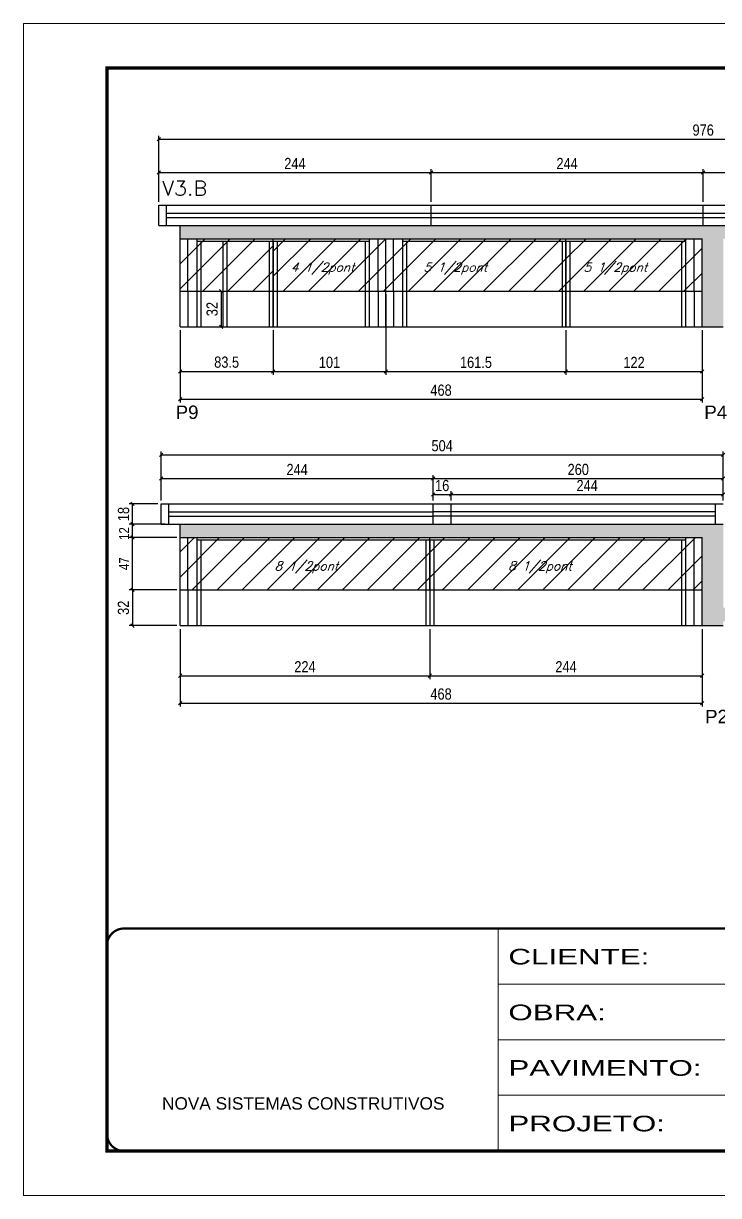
# Model space of a CAD drawing. Extents: x -10448 to -1189, y -11772 to 17235.
# Drawn here: x -10448 to -9825, y 13497 to 14547 of the extents above; entities that cross this region are included whole.
import ezdxf

# ---------------------------------------------------------------- set-up
doc = ezdxf.new("R2010")
doc.units = 0
doc.linetypes.add('CONTINUO', pattern=[0])
doc.linetypes.add('DASHED', pattern=[0.75, 0.5, -0.25])
for name, color, linetype in [('5', 5, 'Continuous'), ('COTA', 241, 'Continuous'), ('Painéis', 200, 'Continuous'), ('Reaproveitamento', 251, 'Continuous'), ('SARR_2.2x7', 40, 'Continuous'), ('SARR_3.5x7', 81, 'Continuous'), ('texto', 7, 'Continuous')]:
    doc.layers.add(name, color=color, linetype=linetype)
for name, color, linetype, lineweight in [('Folhas', 255, 'Continuous', 9), ('SARRAFO DE PRESSAO', 251, 'DASHED', 9), ('Texto Seção', 7, 'Continuous', 15)]:
    doc.layers.add(name, color=color, linetype=linetype, lineweight=lineweight)
doc.styles.add('ARIAL', font='arial.ttf')
doc.styles.add('COTA TECNICA', font='techl___.ttf', dxfattribs={"height": 10})
doc.styles.add('COTA TECNICA-50', font='techl___.ttf', dxfattribs={"height": 9})
doc.styles.add('REGUA-120', font='ROMANS.shx', dxfattribs={"height": 15})
doc.styles.add('Romans', font='romans.shx')
doc.styles.get("Standard").update_dxf_attribs({"font": 'arial.ttf'})
doc.styles.add('Tecnologia', font='')
doc.styles.get('Tecnologia').set_extended_font_data('Forgotten Futurist')
doc.dimstyles.new('COTA PAINEL-50', dxfattribs={"dimtxt": 9, "dimasz": 3, "dimexe": 3, "dimexo": 3, "dimgap": 3, "dimtad": 1, "dimdec": 1, "dimzin": 12, "dimdsep": 46, "dimtxsty": 'COTA TECNICA-50', "dimblk1": 'OBLIQUE', "dimblk2": 'OBLIQUE', "dimsah": 1, "dimcen": 0.9, "dimclrd": 4, "dimclre": 4, "dimclrt": 240, "dimadec": 1, "dimazin": 3, "dimtfac": 1, "dimtdec": 1, "dimtmove": 0, "dimatfit": 3, "dimfxl": 1, "dimtolj": 1, "dimtzin": 12, "dimarcsym": 0})
doc.dimstyles.new('PAINEL', dxfattribs={"dimtxt": 10, "dimasz": 3, "dimexe": 3, "dimexo": 3, "dimgap": 3, "dimtad": 1, "dimdec": 1, "dimzin": 12, "dimdsep": 46, "dimtxsty": 'COTA TECNICA', "dimblk1": 'OBLIQUE', "dimblk2": 'OBLIQUE', "dimsah": 1, "dimcen": 0.9, "dimclrd": 4, "dimclre": 4, "dimclrt": 240, "dimadec": 1, "dimazin": 3, "dimtfac": 1, "dimtdec": 1, "dimtmove": 0, "dimatfit": 3, "dimfxl": 1, "dimtolj": 1, "dimtzin": 12, "dimarcsym": 0})
pattern_1 = [(45, (-139469.283, -9226.714), (-11.2253202, 11.2253202), [])]
pattern_2 = [(45, (-139469.283, -9255.478), (-11.2253202, 11.2253202), [])]

# ---------------------------------------------------------------- blocks, each defined once
blk = doc.blocks.new('9999999999')
at = {"color": 30, "linetype": 'CONTINUO'}
for p, q in [((98564.6, 34230.2), (98564.6, 34429.4)), ((98564.6, 34379.6), (99584, 34379.6)), ((98564.6, 34329.8), (99488, 34329.8)), ((98564.6, 34280), (99488, 34280))]:
    blk.add_line(p, q, dxfattribs=at)
at = {"color": 30, "linetype": 'CONTINUO', "const_width": 2}
blk.add_lwpolyline([(99584, 34230.2), (99584, 34414.4, 0.414214), (99569, 34429.4), (98229, 34429.4, 0.414214), (98214, 34414.4), (98214, 34245.2, 0.414214), (98229, 34230.2), (99584, 34230.2)], format="xyb", dxfattribs=at)
at = {"layer": 'Folhas'}
blk.add_lwpolyline([(98139, 34190.2), (99624, 34190.2), (99624, 35240.2), (98139, 35240.2)], close=True, dxfattribs=at)
at = {"layer": 'Folhas', "color": 30, "const_width": 3}
blk.add_lwpolyline([(98214, 34230.2), (99584, 34230.2), (99584, 35200.2), (98214, 35200.2)], close=True, dxfattribs=at)
at = {"color": 7, "linetype": 'Continuous', "ltscale": 5, "style": 'ARIAL'}
blk.add_text('NOVA SISTEMAS CONSTRUTIVOS', height=11.059, dxfattribs=at).set_placement((98263.2, 34267.2))
at = {"layer": 'Folhas', "color": 7, "style": 'Tecnologia', "width": 1.5}
for s, p in [('CLIENTE:', (98573.7, 34397.2)), ('OBRA:', (98573.7, 34347.3)), ('PAVIMENTO:', (98573.7, 34297.5)), ('PROJETO:', (98573.7, 34247.7))]:
    blk.add_text(s, height=14, dxfattribs=at).set_placement(p)
blk = doc.blocks.new('_Oblique')
at = {"color": 0, "linetype": 'ByBlock', "lineweight": -2}
blk.add_line((-0.5, -0.5), (0.5, 0.5), dxfattribs=at)
blk = doc.blocks.new('*D139')
at = {"layer": 'COTA', "color": 4, "linetype": 'ByBlock', "lineweight": -2, "transparency": 16777216}
for p, q in [((-10307.9, 14272.2), (-10307.9, 14232.3)), ((-10224.4, 14272.2), (-10224.4, 14232.3)), ((-10307.9, 14235.3), (-10224.4, 14235.3))]:
    blk.add_line(p, q, dxfattribs=at)
at = {"layer": 'Defpoints', "color": 0, "linetype": 'ByBlock', "transparency": 16777216}
for p in [(-10307.9, 14275.2), (-10224.4, 14275.2), (-10224.4, 14235.3)]:
    blk.add_point(p, dxfattribs=at)
at = {"layer": 'COTA', "color": 4, "linetype": 'ByBlock', "lineweight": -2, "transparency": 16777216, "xscale": 3, "yscale": 3, "zscale": 3, "rotation": 180}
blk.add_blockref('_Oblique', (-10307.9, 14235.3), dxfattribs=at)
at = {"layer": 'COTA', "color": 4, "linetype": 'ByBlock', "lineweight": -2, "transparency": 16777216, "xscale": 3, "yscale": 3, "zscale": 3}
blk.add_blockref('_Oblique', (-10224.4, 14235.3), dxfattribs=at)
at = {"layer": 'COTA', "color": 240, "linetype": 'ByBlock', "transparency": 16777216, "insert": (-10266.1, 14243.6), "char_height": 10, "attachment_point": 5, "style": 'COTA TECNICA'}
blk.add_mtext('\\A1;83.5', dxfattribs=at)
blk = doc.blocks.new('*D140')
at = {"layer": 'COTA', "color": 4, "linetype": 'ByBlock', "lineweight": -2, "transparency": 16777216}
for p, q in [((-10123.4, 14304.2), (-10123.4, 14232.3)), ((-10224.4, 14272.2), (-10224.4, 14232.3)), ((-10224.4, 14235.3), (-10123.4, 14235.3))]:
    blk.add_line(p, q, dxfattribs=at)
at = {"layer": 'Defpoints', "color": 0, "linetype": 'ByBlock', "transparency": 16777216}
for p in [(-10123.4, 14307.2), (-10224.4, 14275.2), (-10123.4, 14235.3)]:
    blk.add_point(p, dxfattribs=at)
at = {"layer": 'COTA', "color": 4, "linetype": 'ByBlock', "lineweight": -2, "transparency": 16777216, "xscale": 3, "yscale": 3, "zscale": 3, "rotation": 180}
blk.add_blockref('_Oblique', (-10224.4, 14235.3), dxfattribs=at)
at = {"layer": 'COTA', "color": 4, "linetype": 'ByBlock', "lineweight": -2, "transparency": 16777216, "xscale": 3, "yscale": 3, "zscale": 3}
blk.add_blockref('_Oblique', (-10123.4, 14235.3), dxfattribs=at)
at = {"layer": 'COTA', "color": 240, "linetype": 'ByBlock', "transparency": 16777216, "insert": (-10173.9, 14243.4), "char_height": 10, "attachment_point": 5, "style": 'COTA TECNICA'}
blk.add_mtext('\\A1;101', dxfattribs=at)
blk = doc.blocks.new('*D146')
at = {"layer": 'COTA', "color": 4, "linetype": 'ByBlock', "lineweight": -2, "transparency": 16777216}
for p, q in [((-10307.9, 14272.2), (-10307.9, 14207.4)), ((-9839.9, 14272.2), (-9839.9, 14207.4)), ((-10307.9, 14210.4), (-9839.9, 14210.4))]:
    blk.add_line(p, q, dxfattribs=at)
at = {"layer": 'Defpoints', "color": 0, "linetype": 'ByBlock', "transparency": 16777216}
for p in [(-10307.9, 14275.2), (-9839.9, 14275.2), (-9839.9, 14210.4)]:
    blk.add_point(p, dxfattribs=at)
at = {"layer": 'COTA', "color": 4, "linetype": 'ByBlock', "lineweight": -2, "transparency": 16777216, "xscale": 3, "yscale": 3, "zscale": 3, "rotation": 180}
blk.add_blockref('_Oblique', (-10307.9, 14210.4), dxfattribs=at)
at = {"layer": 'COTA', "color": 4, "linetype": 'ByBlock', "lineweight": -2, "transparency": 16777216, "xscale": 3, "yscale": 3, "zscale": 3}
blk.add_blockref('_Oblique', (-9839.9, 14210.4), dxfattribs=at)
at = {"layer": 'COTA', "color": 240, "linetype": 'ByBlock', "transparency": 16777216, "insert": (-10073.9, 14218.5), "char_height": 10, "attachment_point": 5, "style": 'COTA TECNICA'}
blk.add_mtext('\\A1;468', dxfattribs=at)
blk = doc.blocks.new('*D147')
at = {"layer": 'COTA', "color": 4, "linetype": 'ByBlock', "lineweight": -2, "transparency": 16777216}
for p, q in [((-10286.4, 14307.2), (-10267.9, 14307.2)), ((-10270.9, 14307.2), (-10270.9, 14275.2)), ((-10286.4, 14275.2), (-10267.9, 14275.2))]:
    blk.add_line(p, q, dxfattribs=at)
at = {"layer": 'Defpoints', "color": 0, "linetype": 'ByBlock', "transparency": 16777216}
for p in [(-10289.4, 14307.2), (-10289.4, 14275.2), (-10270.9, 14275.2)]:
    blk.add_point(p, dxfattribs=at)
at = {"layer": 'COTA', "color": 4, "linetype": 'ByBlock', "lineweight": -2, "transparency": 16777216, "xscale": 3, "yscale": 3, "zscale": 3}
for p, rotation in [((-10270.9, 14307.2), 90), ((-10270.9, 14275.2), 270)]:
    blk.add_blockref('_Oblique', p, dxfattribs=dict(at, rotation=rotation))
at = {"layer": 'COTA', "color": 240, "linetype": 'ByBlock', "transparency": 16777216, "insert": (-10279.1, 14291.2), "char_height": 10, "attachment_point": 5, "rotation": 90, "style": 'COTA TECNICA'}
blk.add_mtext('\\A1;32', dxfattribs=at)
blk = doc.blocks.new('*D141')
at = {"layer": 'COTA', "color": 4, "linetype": 'ByBlock', "lineweight": -2, "transparency": 16777216}
for p, q in [((-10123.4, 14304.2), (-10123.4, 14232.3)), ((-9961.9, 14272.2), (-9961.9, 14232.3)), ((-10123.4, 14235.3), (-9961.9, 14235.3))]:
    blk.add_line(p, q, dxfattribs=at)
at = {"layer": 'Defpoints', "color": 0, "linetype": 'ByBlock', "transparency": 16777216}
for p in [(-10123.4, 14307.2), (-9961.9, 14275.2), (-9961.9, 14235.3)]:
    blk.add_point(p, dxfattribs=at)
at = {"layer": 'COTA', "color": 4, "linetype": 'ByBlock', "lineweight": -2, "transparency": 16777216, "xscale": 3, "yscale": 3, "zscale": 3, "rotation": 180}
blk.add_blockref('_Oblique', (-10123.4, 14235.3), dxfattribs=at)
at = {"layer": 'COTA', "color": 4, "linetype": 'ByBlock', "lineweight": -2, "transparency": 16777216, "xscale": 3, "yscale": 3, "zscale": 3}
blk.add_blockref('_Oblique', (-9961.9, 14235.3), dxfattribs=at)
at = {"layer": 'COTA', "color": 240, "linetype": 'ByBlock', "transparency": 16777216, "insert": (-10042.6, 14243.4), "char_height": 10, "attachment_point": 5, "style": 'COTA TECNICA'}
blk.add_mtext('\\A1;161.5', dxfattribs=at)
blk = doc.blocks.new('*D142')
at = {"layer": 'COTA', "color": 4, "linetype": 'ByBlock', "lineweight": -2, "transparency": 16777216}
for p, q in [((-9961.9, 14272.2), (-9961.9, 14232.3)), ((-9839.9, 14272.2), (-9839.9, 14232.3)), ((-9961.9, 14235.3), (-9839.9, 14235.3))]:
    blk.add_line(p, q, dxfattribs=at)
at = {"layer": 'Defpoints', "color": 0, "linetype": 'ByBlock', "transparency": 16777216}
for p in [(-9961.9, 14275.2), (-9839.9, 14275.2), (-9839.9, 14235.3)]:
    blk.add_point(p, dxfattribs=at)
at = {"layer": 'COTA', "color": 4, "linetype": 'ByBlock', "lineweight": -2, "transparency": 16777216, "xscale": 3, "yscale": 3, "zscale": 3, "rotation": 180}
blk.add_blockref('_Oblique', (-9961.9, 14235.3), dxfattribs=at)
at = {"layer": 'COTA', "color": 4, "linetype": 'ByBlock', "lineweight": -2, "transparency": 16777216, "xscale": 3, "yscale": 3, "zscale": 3}
blk.add_blockref('_Oblique', (-9839.9, 14235.3), dxfattribs=at)
at = {"layer": 'COTA', "color": 240, "linetype": 'ByBlock', "transparency": 16777216, "insert": (-9900.9, 14243.4), "char_height": 10, "attachment_point": 5, "style": 'COTA TECNICA'}
blk.add_mtext('\\A1;122', dxfattribs=at)
blk = doc.blocks.new('*D137')
at = {"layer": 'COTA', "color": 4, "linetype": 'ByBlock', "lineweight": -2, "transparency": 16777216}
for p, q in [((-10307.9, 14004.6), (-10307.9, 13959.8)), ((-10083.9, 14004.6), (-10083.9, 13959.8)), ((-10307.9, 13962.8), (-10083.9, 13962.8))]:
    blk.add_line(p, q, dxfattribs=at)
at = {"layer": 'Defpoints', "color": 0, "linetype": 'ByBlock', "transparency": 16777216}
for p in [(-10307.9, 14007.6), (-10083.9, 14007.6), (-10083.9, 13962.8)]:
    blk.add_point(p, dxfattribs=at)
at = {"layer": 'COTA', "color": 4, "linetype": 'ByBlock', "lineweight": -2, "transparency": 16777216, "xscale": 3, "yscale": 3, "zscale": 3, "rotation": 180}
blk.add_blockref('_Oblique', (-10307.9, 13962.8), dxfattribs=at)
at = {"layer": 'COTA', "color": 4, "linetype": 'ByBlock', "lineweight": -2, "transparency": 16777216, "xscale": 3, "yscale": 3, "zscale": 3}
blk.add_blockref('_Oblique', (-10083.9, 13962.8), dxfattribs=at)
at = {"layer": 'COTA', "color": 240, "linetype": 'ByBlock', "transparency": 16777216, "insert": (-10195.9, 13970.8), "char_height": 10, "attachment_point": 5, "style": 'COTA TECNICA'}
blk.add_mtext('\\A1;224', dxfattribs=at)
blk = doc.blocks.new('*D138')
at = {"layer": 'COTA', "color": 4, "linetype": 'ByBlock', "lineweight": -2, "transparency": 16777216}
for p, q in [((-10083.9, 14004.6), (-10083.9, 13959.8)), ((-9839.9, 14004.6), (-9839.9, 13959.8)), ((-10083.9, 13962.8), (-9839.9, 13962.8))]:
    blk.add_line(p, q, dxfattribs=at)
at = {"layer": 'Defpoints', "color": 0, "linetype": 'ByBlock', "transparency": 16777216}
for p in [(-10083.9, 14007.6), (-9839.9, 14007.6), (-9839.9, 13962.8)]:
    blk.add_point(p, dxfattribs=at)
at = {"layer": 'COTA', "color": 4, "linetype": 'ByBlock', "lineweight": -2, "transparency": 16777216, "xscale": 3, "yscale": 3, "zscale": 3, "rotation": 180}
blk.add_blockref('_Oblique', (-10083.9, 13962.8), dxfattribs=at)
at = {"layer": 'COTA', "color": 4, "linetype": 'ByBlock', "lineweight": -2, "transparency": 16777216, "xscale": 3, "yscale": 3, "zscale": 3}
blk.add_blockref('_Oblique', (-9839.9, 13962.8), dxfattribs=at)
at = {"layer": 'COTA', "color": 240, "linetype": 'ByBlock', "transparency": 16777216, "insert": (-9961.9, 13970.8), "char_height": 10, "attachment_point": 5, "style": 'COTA TECNICA'}
blk.add_mtext('\\A1;244', dxfattribs=at)
blk = doc.blocks.new('*D145')
at = {"layer": 'COTA', "color": 4, "linetype": 'ByBlock', "lineweight": -2, "transparency": 16777216}
for p, q in [((-10307.9, 14004.6), (-10307.9, 13935.2)), ((-9839.9, 14004.6), (-9839.9, 13935.2)), ((-10307.9, 13938.2), (-9839.9, 13938.2))]:
    blk.add_line(p, q, dxfattribs=at)
at = {"layer": 'Defpoints', "color": 0, "linetype": 'ByBlock', "transparency": 16777216}
for p in [(-10307.9, 14007.6), (-9839.9, 14007.6), (-9839.9, 13938.2)]:
    blk.add_point(p, dxfattribs=at)
at = {"layer": 'COTA', "color": 4, "linetype": 'ByBlock', "lineweight": -2, "transparency": 16777216, "xscale": 3, "yscale": 3, "zscale": 3, "rotation": 180}
blk.add_blockref('_Oblique', (-10307.9, 13938.2), dxfattribs=at)
at = {"layer": 'COTA', "color": 4, "linetype": 'ByBlock', "lineweight": -2, "transparency": 16777216, "xscale": 3, "yscale": 3, "zscale": 3}
blk.add_blockref('_Oblique', (-9839.9, 13938.2), dxfattribs=at)
at = {"layer": 'COTA', "color": 240, "linetype": 'ByBlock', "transparency": 16777216, "insert": (-10073.9, 13946.3), "char_height": 10, "attachment_point": 5, "style": 'COTA TECNICA'}
blk.add_mtext('\\A1;468', dxfattribs=at)
blk = doc.blocks.new('*D130')
at = {"layer": 'COTA', "color": 4, "linetype": 'ByBlock', "lineweight": -2, "transparency": 16777216}
for p, q in [((-10310.9, 14086.6), (-10353.4, 14086.6)), ((-10350.4, 14039.6), (-10350.4, 14086.6)), ((-10310.9, 14039.6), (-10353.4, 14039.6))]:
    blk.add_line(p, q, dxfattribs=at)
at = {"layer": 'Defpoints', "color": 0, "linetype": 'ByBlock', "transparency": 16777216}
for p in [(-10350.4, 14086.6), (-10307.9, 14086.6), (-10307.9, 14039.6)]:
    blk.add_point(p, dxfattribs=at)
at = {"layer": 'COTA', "color": 4, "linetype": 'ByBlock', "lineweight": -2, "transparency": 16777216, "xscale": 3, "yscale": 3, "zscale": 3}
for p, rotation in [((-10350.4, 14086.6), 90), ((-10350.4, 14039.6), 270)]:
    blk.add_blockref('_Oblique', p, dxfattribs=dict(at, rotation=rotation))
at = {"layer": 'COTA', "color": 240, "linetype": 'ByBlock', "transparency": 16777216, "insert": (-10358, 14063.1), "char_height": 9, "attachment_point": 5, "rotation": 90, "style": 'COTA TECNICA-50'}
blk.add_mtext('\\A1;47', dxfattribs=at)
blk = doc.blocks.new('*D131')
at = {"layer": 'COTA', "color": 4, "linetype": 'ByBlock', "lineweight": -2, "transparency": 16777216}
for p, q in [((-10321.2, 14098.6), (-10353.4, 14098.6)), ((-10350.4, 14086.6), (-10350.4, 14098.6)), ((-10310.9, 14086.6), (-10353.4, 14086.6))]:
    blk.add_line(p, q, dxfattribs=at)
at = {"layer": 'Defpoints', "color": 0, "linetype": 'ByBlock', "transparency": 16777216}
for p in [(-10350.4, 14098.6), (-10318.2, 14098.6), (-10307.9, 14086.6)]:
    blk.add_point(p, dxfattribs=at)
at = {"layer": 'COTA', "color": 4, "linetype": 'ByBlock', "lineweight": -2, "transparency": 16777216, "xscale": 3, "yscale": 3, "zscale": 3}
for p, rotation in [((-10350.4, 14098.6), 90), ((-10350.4, 14086.6), 270)]:
    blk.add_blockref('_Oblique', p, dxfattribs=dict(at, rotation=rotation))
at = {"layer": 'COTA', "color": 240, "linetype": 'ByBlock', "transparency": 16777216, "insert": (-10358, 14090.1), "char_height": 9, "attachment_point": 5, "rotation": 90, "style": 'COTA TECNICA-50'}
blk.add_mtext('\\A1;12', dxfattribs=at)
blk = doc.blocks.new('*D151')
at = {"layer": 'COTA', "color": 4, "lineweight": -2, "transparency": 16777216}
for p, q in [((-10326.9, 14387.2), (-10326.9, 14416.5)), ((-10082.9, 14387.2), (-10082.9, 14416.5)), ((-10326.9, 14413.5), (-10082.9, 14413.5))]:
    blk.add_line(p, q, dxfattribs=at)
at = {"layer": 'Defpoints', "color": 0, "transparency": 16777216}
for p in [(-10082.9, 14413.5), (-10326.9, 14384.2), (-10082.9, 14384.2)]:
    blk.add_point(p, dxfattribs=at)
at = {"layer": 'COTA', "color": 4, "lineweight": -2, "transparency": 16777216, "xscale": 3, "yscale": 3, "zscale": 3, "rotation": 180}
blk.add_blockref('_Oblique', (-10326.9, 14413.5), dxfattribs=at)
at = {"layer": 'COTA', "color": 4, "lineweight": -2, "transparency": 16777216, "xscale": 3, "yscale": 3, "zscale": 3}
blk.add_blockref('_Oblique', (-10082.9, 14413.5), dxfattribs=at)
at = {"layer": 'COTA', "color": 240, "transparency": 16777216, "insert": (-10204.9, 14421.6), "char_height": 10, "attachment_point": 5, "style": 'COTA TECNICA'}
blk.add_mtext('\\A1;244', dxfattribs=at)
blk = doc.blocks.new('*D152')
at = {"layer": 'COTA', "color": 4, "lineweight": -2, "transparency": 16777216}
for p, q in [((-10082.9, 14387.2), (-10082.9, 14416.5)), ((-9838.9, 14387.2), (-9838.9, 14416.5)), ((-10082.9, 14413.5), (-9838.9, 14413.5))]:
    blk.add_line(p, q, dxfattribs=at)
at = {"layer": 'Defpoints', "color": 0, "transparency": 16777216}
for p in [(-9838.9, 14413.5), (-10082.9, 14384.2), (-9838.9, 14384.2)]:
    blk.add_point(p, dxfattribs=at)
at = {"layer": 'COTA', "color": 4, "lineweight": -2, "transparency": 16777216, "xscale": 3, "yscale": 3, "zscale": 3, "rotation": 180}
blk.add_blockref('_Oblique', (-10082.9, 14413.5), dxfattribs=at)
at = {"layer": 'COTA', "color": 4, "lineweight": -2, "transparency": 16777216, "xscale": 3, "yscale": 3, "zscale": 3}
blk.add_blockref('_Oblique', (-9838.9, 14413.5), dxfattribs=at)
at = {"layer": 'COTA', "color": 240, "transparency": 16777216, "insert": (-9960.9, 14421.6), "char_height": 10, "attachment_point": 5, "style": 'COTA TECNICA'}
blk.add_mtext('\\A1;244', dxfattribs=at)
blk = doc.blocks.new('*D153')
at = {"layer": 'COTA', "color": 4, "lineweight": -2, "transparency": 16777216}
for p, q in [((-9838.9, 14387.2), (-9838.9, 14416.5)), ((-9594.9, 14387.2), (-9594.9, 14416.5)), ((-9838.9, 14413.5), (-9594.9, 14413.5))]:
    blk.add_line(p, q, dxfattribs=at)
at = {"layer": 'Defpoints', "color": 0, "transparency": 16777216}
for p in [(-9594.9, 14413.5), (-9838.9, 14384.2), (-9594.9, 14384.2)]:
    blk.add_point(p, dxfattribs=at)
at = {"layer": 'COTA', "color": 4, "lineweight": -2, "transparency": 16777216, "xscale": 3, "yscale": 3, "zscale": 3, "rotation": 180}
blk.add_blockref('_Oblique', (-9838.9, 14413.5), dxfattribs=at)
at = {"layer": 'COTA', "color": 4, "lineweight": -2, "transparency": 16777216, "xscale": 3, "yscale": 3, "zscale": 3}
blk.add_blockref('_Oblique', (-9594.9, 14413.5), dxfattribs=at)
at = {"layer": 'COTA', "color": 240, "transparency": 16777216, "insert": (-9716.9, 14421.6), "char_height": 10, "attachment_point": 5, "style": 'COTA TECNICA'}
blk.add_mtext('\\A1;244', dxfattribs=at)
blk = doc.blocks.new('*D155')
at = {"layer": 'COTA', "color": 4, "lineweight": -2, "transparency": 16777216}
for p, q in [((-10326.9, 14387.2), (-10326.9, 14446.4)), ((-10326.9, 14443.4), (-9350.9, 14443.4)), ((-9350.9, 14387.2), (-9350.9, 14446.4))]:
    blk.add_line(p, q, dxfattribs=at)
at = {"layer": 'Defpoints', "color": 0, "transparency": 16777216}
for p in [(-9350.9, 14443.4), (-10326.9, 14384.2), (-9350.9, 14384.2)]:
    blk.add_point(p, dxfattribs=at)
at = {"layer": 'COTA', "color": 4, "lineweight": -2, "transparency": 16777216, "xscale": 3, "yscale": 3, "zscale": 3, "rotation": 180}
blk.add_blockref('_Oblique', (-10326.9, 14443.4), dxfattribs=at)
at = {"layer": 'COTA', "color": 4, "lineweight": -2, "transparency": 16777216, "xscale": 3, "yscale": 3, "zscale": 3}
blk.add_blockref('_Oblique', (-9350.9, 14443.4), dxfattribs=at)
at = {"layer": 'COTA', "color": 240, "transparency": 16777216, "insert": (-9838.9, 14451.5), "char_height": 10, "attachment_point": 5, "style": 'COTA TECNICA'}
blk.add_mtext('\\A1;976', dxfattribs=at)
blk = doc.blocks.new('*D156')
at = {"layer": 'COTA', "color": 4, "lineweight": -2, "transparency": 16777216}
for p, q in [((-10310.9, 14039.6), (-10353.4, 14039.6)), ((-10350.4, 14039.6), (-10350.4, 14007.6)), ((-10310.9, 14007.6), (-10353.4, 14007.6))]:
    blk.add_line(p, q, dxfattribs=at)
at = {"layer": 'Defpoints', "color": 0, "transparency": 16777216}
for p in [(-10307.9, 14039.6), (-10350.4, 14007.6), (-10307.9, 14007.6)]:
    blk.add_point(p, dxfattribs=at)
at = {"layer": 'COTA', "color": 4, "lineweight": -2, "transparency": 16777216, "xscale": 3, "yscale": 3, "zscale": 3}
for p, rotation in [((-10350.4, 14039.6), 90), ((-10350.4, 14007.6), 270)]:
    blk.add_blockref('_Oblique', p, dxfattribs=dict(at, rotation=rotation))
at = {"layer": 'COTA', "color": 240, "transparency": 16777216, "insert": (-10358.6, 14023.6), "char_height": 10, "attachment_point": 5, "rotation": 90, "style": 'COTA TECNICA'}
blk.add_mtext('\\A1;32', dxfattribs=at)
blk = doc.blocks.new('*D157')
at = {"layer": 'COTA', "color": 4, "lineweight": -2, "transparency": 16777216}
for p, q in [((-10327.9, 14116.6), (-10353.4, 14116.6)), ((-10350.4, 14098.6), (-10350.4, 14116.6)), ((-10321.2, 14098.6), (-10353.4, 14098.6))]:
    blk.add_line(p, q, dxfattribs=at)
at = {"layer": 'Defpoints', "color": 0, "transparency": 16777216}
for p in [(-10350.4, 14116.6), (-10324.9, 14116.6), (-10318.2, 14098.6)]:
    blk.add_point(p, dxfattribs=at)
at = {"layer": 'COTA', "color": 4, "lineweight": -2, "transparency": 16777216, "xscale": 3, "yscale": 3, "zscale": 3}
for p, rotation in [((-10350.4, 14116.6), 90), ((-10350.4, 14098.6), 270)]:
    blk.add_blockref('_Oblique', p, dxfattribs=dict(at, rotation=rotation))
at = {"layer": 'COTA', "color": 240, "transparency": 16777216, "insert": (-10358.5, 14107.6), "char_height": 10, "attachment_point": 5, "rotation": 90, "style": 'COTA TECNICA'}
blk.add_mtext('\\A1;18', dxfattribs=at)
blk = doc.blocks.new('*D158')
at = {"layer": 'COTA', "color": 4, "lineweight": -2, "transparency": 16777216}
for p, q in [((-10324.9, 14119.6), (-10324.9, 14142.4)), ((-10324.9, 14139.4), (-10080.9, 14139.4)), ((-10080.9, 14119.6), (-10080.9, 14142.4))]:
    blk.add_line(p, q, dxfattribs=at)
at = {"layer": 'Defpoints', "color": 0, "transparency": 16777216}
for p in [(-10080.9, 14139.4), (-10324.9, 14116.6), (-10080.9, 14116.6)]:
    blk.add_point(p, dxfattribs=at)
at = {"layer": 'COTA', "color": 4, "lineweight": -2, "transparency": 16777216, "xscale": 3, "yscale": 3, "zscale": 3, "rotation": 180}
blk.add_blockref('_Oblique', (-10324.9, 14139.4), dxfattribs=at)
at = {"layer": 'COTA', "color": 4, "lineweight": -2, "transparency": 16777216, "xscale": 3, "yscale": 3, "zscale": 3}
blk.add_blockref('_Oblique', (-10080.9, 14139.4), dxfattribs=at)
at = {"layer": 'COTA', "color": 240, "transparency": 16777216, "insert": (-10202.9, 14147.5), "char_height": 10, "attachment_point": 5, "style": 'COTA TECNICA'}
blk.add_mtext('\\A1;244', dxfattribs=at)
blk = doc.blocks.new('*D159')
at = {"layer": 'COTA', "color": 4, "lineweight": -2, "transparency": 16777216}
for p, q in [((-10080.9, 14119.6), (-10080.9, 14142.4)), ((-10080.9, 14139.4), (-9820.9, 14139.4)), ((-9820.9, 14119.6), (-9820.9, 14142.4))]:
    blk.add_line(p, q, dxfattribs=at)
at = {"layer": 'Defpoints', "color": 0, "transparency": 16777216}
for p in [(-9820.9, 14139.4), (-10080.9, 14116.6), (-9820.9, 14116.6)]:
    blk.add_point(p, dxfattribs=at)
at = {"layer": 'COTA', "color": 4, "lineweight": -2, "transparency": 16777216, "xscale": 3, "yscale": 3, "zscale": 3, "rotation": 180}
blk.add_blockref('_Oblique', (-10080.9, 14139.4), dxfattribs=at)
at = {"layer": 'COTA', "color": 4, "lineweight": -2, "transparency": 16777216, "xscale": 3, "yscale": 3, "zscale": 3}
blk.add_blockref('_Oblique', (-9820.9, 14139.4), dxfattribs=at)
at = {"layer": 'COTA', "color": 240, "transparency": 16777216, "insert": (-9950.9, 14147.5), "char_height": 10, "attachment_point": 5, "style": 'COTA TECNICA'}
blk.add_mtext('\\A1;260', dxfattribs=at)
blk = doc.blocks.new('*D160')
at = {"layer": 'COTA', "color": 4, "lineweight": -2, "transparency": 16777216}
for p, q in [((-10080.9, 14119.6), (-10080.9, 14128)), ((-10080.9, 14125), (-10064.9, 14125)), ((-10064.9, 14119.6), (-10064.9, 14128))]:
    blk.add_line(p, q, dxfattribs=at)
at = {"layer": 'Defpoints', "color": 0, "transparency": 16777216}
for p in [(-10064.9, 14125), (-10080.9, 14116.6), (-10064.9, 14116.6)]:
    blk.add_point(p, dxfattribs=at)
at = {"layer": 'COTA', "color": 4, "lineweight": -2, "transparency": 16777216, "xscale": 3, "yscale": 3, "zscale": 3, "rotation": 180}
blk.add_blockref('_Oblique', (-10080.9, 14125), dxfattribs=at)
at = {"layer": 'COTA', "color": 4, "lineweight": -2, "transparency": 16777216, "xscale": 3, "yscale": 3, "zscale": 3}
blk.add_blockref('_Oblique', (-10064.9, 14125), dxfattribs=at)
at = {"layer": 'COTA', "color": 240, "transparency": 16777216, "insert": (-10072.9, 14133.1), "char_height": 10, "attachment_point": 5, "style": 'COTA TECNICA'}
blk.add_mtext('\\A1;16', dxfattribs=at)
blk = doc.blocks.new('*D161')
at = {"layer": 'COTA', "color": 4, "lineweight": -2, "transparency": 16777216}
for p, q in [((-10064.9, 14119.6), (-10064.9, 14128)), ((-10064.9, 14125), (-9820.9, 14125)), ((-9820.9, 14119.6), (-9820.9, 14128))]:
    blk.add_line(p, q, dxfattribs=at)
at = {"layer": 'Defpoints', "color": 0, "transparency": 16777216}
for p in [(-9820.9, 14125), (-10064.9, 14116.6), (-9820.9, 14116.6)]:
    blk.add_point(p, dxfattribs=at)
at = {"layer": 'COTA', "color": 4, "lineweight": -2, "transparency": 16777216, "xscale": 3, "yscale": 3, "zscale": 3, "rotation": 180}
blk.add_blockref('_Oblique', (-10064.9, 14125), dxfattribs=at)
at = {"layer": 'COTA', "color": 4, "lineweight": -2, "transparency": 16777216, "xscale": 3, "yscale": 3, "zscale": 3}
blk.add_blockref('_Oblique', (-9820.9, 14125), dxfattribs=at)
at = {"layer": 'COTA', "color": 240, "transparency": 16777216, "insert": (-9942.9, 14133.1), "char_height": 10, "attachment_point": 5, "style": 'COTA TECNICA'}
blk.add_mtext('\\A1;244', dxfattribs=at)
blk = doc.blocks.new('*D162')
at = {"layer": 'COTA', "color": 4, "lineweight": -2, "transparency": 16777216}
for p, q in [((-10324.9, 14119.6), (-10324.9, 14163.6)), ((-10324.9, 14160.6), (-9820.9, 14160.6)), ((-9820.9, 14119.6), (-9820.9, 14163.6))]:
    blk.add_line(p, q, dxfattribs=at)
at = {"layer": 'Defpoints', "color": 0, "transparency": 16777216}
for p in [(-9820.9, 14160.6), (-10324.9, 14116.6), (-9820.9, 14116.6)]:
    blk.add_point(p, dxfattribs=at)
at = {"layer": 'COTA', "color": 4, "lineweight": -2, "transparency": 16777216, "xscale": 3, "yscale": 3, "zscale": 3, "rotation": 180}
blk.add_blockref('_Oblique', (-10324.9, 14160.6), dxfattribs=at)
at = {"layer": 'COTA', "color": 4, "lineweight": -2, "transparency": 16777216, "xscale": 3, "yscale": 3, "zscale": 3}
blk.add_blockref('_Oblique', (-9820.9, 14160.6), dxfattribs=at)
at = {"layer": 'COTA', "color": 240, "transparency": 16777216, "insert": (-10072.9, 14168.7), "char_height": 10, "attachment_point": 5, "style": 'COTA TECNICA'}
blk.add_mtext('\\A1;504', dxfattribs=at)

msp = doc.modelspace()

# ---------------------------------------------------------------- hatches: boundary and pattern name
at = {"layer": 'COTA', "linetype": 'ByBlock'}
h = msp.add_hatch(dxfattribs=at)
h.set_pattern_fill('AR-CONC', color=256, scale=0.03)
h.set_pattern_definition([(50, (0, 33.764), (5.4655401, -0.4781726), [0.5715, -6.2865]), (355, (0, 33.764), (-1.0573026, 5.7317054), [0.4572, -5.0292175]), (100.451445, (0.4555, 33.724), (4.4082374, 5.2535326), [0.4857003, -5.3427073]), (46.1842, (0, 35.288), (8.1323712, -1.2612698), [0.85725, -9.42975]), (96.63556, (0.678, 35.183), (7.122124, 7.4227837), [0.7285507, -8.0140682]), (351.18415, (0, 35.288), (7.122124, 7.4227837), [0.685799, -7.543792]), (21, (0.762, 34.907), (4.5484317, -3.067956), [0.5715, -6.2865]), (326, (0.762, 34.907), (1.8540609, 5.525639), [0.4572, -5.0292]), (71.451445, (1.141, 34.6513), (6.4024926, 2.457683), [0.4857003, -5.3426981]), (37.5, (0, 33.764), (0.0926581, 2.53665117), [0, -4.96824, 0, -5.1054, 0, -5.04825]), (7.5, (0, 33.764), (2.00458988, 3.00541724), [0, -2.91084, 0, -4.85394, 0, -1.92405]), (327.5, (-1.6993, 33.764), (4.06771786, -0.17186232), [0, -1.905, 0, -5.9436, 0, -7.8867]), (317.5, (-2.4613, 33.764), (4.44387544, 0.7627947), [0, -2.4765, 0, -3.94716, 0, -5.6007])])
h.paths.add_polyline_path([(-9839.89, 14275.18), (-9820.85, 14275.18), (-9820.85, 14354.18), (-9599.85, 14354.18), (-9352.85, 14354.18), (-9352.85, 14366.18), (-10307.89, 14366.18), (-10307.89, 14354.18), (-10123.39, 14354.18), (-9839.89, 14354.18)])
h = msp.add_hatch(dxfattribs=at)
h.set_pattern_fill('AR-CONC', color=256, scale=0.03)
h.paths.add_polyline_path([(-9820.86, 14098.6), (-10307.89, 14098.6), (-10307.89, 14086.6), (-9839.89, 14086.6), (-9839.89, 14007.6), (-9820.86, 14007.6), (-9820.86, 14011.6), (-9140.36, 14011.6), (-9140.36, 14023.6), (-9820.86, 14023.6)])
at = {"layer": 'Reaproveitamento'}
h = msp.add_hatch(dxfattribs=at)
h.set_pattern_fill('ANSI31', color=256, scale=5)
h.set_pattern_definition([(45, (0, 33.764), (-11.22532, 11.22532), [])])
h.paths.add_polyline_path([(-10224.39, 14307.18), (-10224.39, 14354.18), (-10307.89, 14354.18), (-10307.89, 14307.18)])
at = {"layer": 'Reaproveitamento', "linetype": 'ByBlock'}
h = msp.add_hatch(dxfattribs=at)
h.set_pattern_fill('ANSI31', color=256, scale=5)
h.set_pattern_definition(pattern_1)
h.paths.add_polyline_path([(-10224.39, 14354.18), (-10224.39, 14307.18), (-10123.39, 14307.18), (-10123.39, 14354.18)])
h = msp.add_hatch(dxfattribs=at)
h.set_pattern_fill('ANSI31', color=256, scale=5)
h.set_pattern_definition(pattern_1)
h.paths.add_polyline_path([(-10123.39, 14354.18), (-10123.39, 14307.18), (-9961.89, 14307.18), (-9961.89, 14354.18)])
h = msp.add_hatch(dxfattribs=at)
h.set_pattern_fill('ANSI31', color=256, scale=5)
h.set_pattern_definition(pattern_1)
h.paths.add_polyline_path([(-9839.89, 14307.18), (-9839.89, 14354.18), (-9961.89, 14354.18), (-9961.89, 14307.18)])
h = msp.add_hatch(dxfattribs=at)
h.set_pattern_fill('ANSI31', color=256, scale=5)
h.set_pattern_definition(pattern_2)
h.paths.add_polyline_path([(-10083.89, 14039.6), (-10083.89, 14086.6), (-10307.89, 14086.6), (-10307.89, 14039.6)])
h = msp.add_hatch(dxfattribs=at)
h.set_pattern_fill('ANSI31', color=256, scale=5)
h.set_pattern_definition(pattern_2)
h.paths.add_polyline_path([(-9839.89, 14039.6), (-9839.89, 14086.6), (-10083.89, 14086.6), (-10083.89, 14039.6)])

# ---------------------------------------------------------------- linework, layer by layer
at = {"layer": 'COTA', "linetype": 'ByBlock'}
for p, q in [((-9839.89, 14275.18), (-9820.85, 14275.18)), ((-10307.89, 14086.6), (-10307.89, 14098.6)), ((-9839.89, 14007.6), (-9820.86, 14007.6))]:
    msp.add_line(p, q, dxfattribs=at)
at = {"layer": 'Painéis'}
for p, q in [((-10326.89, 14366.18), (-10326.89, 14384.18)), ((-10082.89, 14366.18), (-10082.89, 14384.18)), ((-9838.89, 14366.18), (-9838.89, 14384.18)), ((-10324.86, 14098.6), (-10324.86, 14116.6)), ((-10324.86, 14116.6), (-9820.86, 14116.6)), ((-10080.86, 14098.6), (-10080.86, 14116.6)), ((-10064.86, 14098.6), (-10064.86, 14116.6)), ((-10324.86, 14098.6), (-9820.86, 14098.6))]:
    msp.add_line(p, q, dxfattribs=at)
at = {"layer": 'Painéis', "linetype": 'Continuous'}
for p, q in [((-10326.89, 14384.18), (-9350.85, 14384.18)), ((-10326.89, 14366.18), (-9350.85, 14366.18)), ((-9849.49, 14366.18), (-9849.49, 14366.18)), ((-9830.45, 14366.18), (-9830.45, 14366.18))]:
    msp.add_line(p, q, dxfattribs=at)
at = {"layer": 'Painéis', "linetype": 'ByBlock'}
for p, q in [((-10307.89, 14354.18), (-10307.89, 14366.18)), ((-10307.89, 14354.18), (-10123.39, 14354.18)), ((-10307.89, 14275.18), (-10307.89, 14354.18)), ((-10224.39, 14275.18), (-10224.39, 14354.18)), ((-10123.39, 14275.18), (-10123.39, 14354.18)), ((-10123.39, 14354.18), (-9839.89, 14354.18)), ((-10123.39, 14275.18), (-10123.39, 14354.18)), ((-9961.89, 14275.18), (-9961.89, 14354.18)), ((-9839.89, 14275.18), (-9839.89, 14354.18)), ((-10307.89, 14307.18), (-9839.89, 14307.18)), ((-10307.89, 14275.18), (-9839.89, 14275.18)), ((-10307.89, 14086.6), (-9839.89, 14086.6)), ((-10307.89, 14007.6), (-10307.89, 14086.6)), ((-10083.89, 14039.6), (-10083.89, 14086.6)), ((-9839.89, 14007.6), (-9839.89, 14086.6)), ((-10307.89, 14039.6), (-9839.89, 14039.6)), ((-10307.89, 14007.6), (-9839.89, 14007.6))]:
    msp.add_line(p, q, dxfattribs=at)
at = {"layer": 'SARR_2.2x7', "linetype": 'Continuous'}
for p, q in [((-10319.89, 14366.18), (-10319.89, 14384.18)), ((-10319.89, 14377.18), (-10082.89, 14377.18)), ((-10082.89, 14377.18), (-9838.89, 14377.18)), ((-9838.89, 14377.18), (-9594.89, 14377.18)), ((-10319.89, 14373.18), (-10082.89, 14373.18)), ((-10082.89, 14373.18), (-9838.89, 14373.18)), ((-9838.89, 14373.18), (-9594.89, 14373.18)), ((-10300.89, 14307.18), (-10300.89, 14354.18)), ((-10130.39, 14307.18), (-10130.39, 14354.18)), ((-10116.39, 14307.18), (-10116.39, 14354.18)), ((-9846.89, 14307.18), (-9846.89, 14354.18)), ((-10292.89, 14351.98), (-10224.39, 14351.98)), ((-10224.39, 14351.98), (-10138.39, 14351.98)), ((-10108.39, 14351.98), (-9961.89, 14351.98)), ((-9961.89, 14351.98), (-9854.89, 14351.98)), ((-10300.89, 14307.18), (-10300.89, 14275.18)), ((-10130.39, 14307.18), (-10130.39, 14275.18)), ((-10116.39, 14307.18), (-10116.39, 14275.18)), ((-9846.89, 14307.18), (-9846.89, 14275.18)), ((-10317.86, 14098.6), (-10317.86, 14116.6)), ((-9827.86, 14098.6), (-9827.86, 14116.6)), ((-10317.86, 14109.6), (-10080.86, 14109.6)), ((-10317.86, 14105.6), (-10080.86, 14105.6)), ((-9827.86, 14109.6), (-10080.86, 14109.6)), ((-9827.86, 14105.6), (-10080.86, 14105.6)), ((-10300.89, 14039.6), (-10300.89, 14086.6)), ((-10292.89, 14084.4), (-10083.89, 14084.4)), ((-10083.89, 14084.4), (-9854.89, 14084.4)), ((-9846.89, 14039.6), (-9846.89, 14086.6)), ((-10300.89, 14039.6), (-10300.89, 14007.6)), ((-9846.89, 14007.6), (-9846.89, 14039.6))]:
    msp.add_line(p, q, dxfattribs=at)
at = {"layer": 'SARR_3.5x7'}
for p, q in [((-10292.89, 14354.18), (-10292.89, 14275.18)), ((-10138.39, 14354.18), (-10138.39, 14275.18)), ((-10108.39, 14354.18), (-10108.39, 14275.18)), ((-9854.89, 14354.18), (-9854.89, 14275.18)), ((-10289.39, 14351.98), (-10289.39, 14275.18)), ((-10269.45, 14351.98), (-10269.45, 14275.18)), ((-10265.95, 14351.98), (-10265.95, 14275.18)), ((-10227.89, 14351.98), (-10227.89, 14275.18)), ((-10224.39, 14351.98), (-10224.39, 14275.18)), ((-10220.89, 14351.98), (-10220.89, 14275.18)), ((-10141.89, 14351.98), (-10141.89, 14275.18)), ((-10104.89, 14351.98), (-10104.89, 14275.18)), ((-9965.39, 14351.98), (-9965.39, 14275.18)), ((-9961.89, 14351.98), (-9961.89, 14275.18)), ((-9958.39, 14351.98), (-9958.39, 14275.18)), ((-9858.39, 14351.98), (-9858.39, 14275.18)), ((-10292.89, 14275.18), (-10289.39, 14275.18)), ((-10269.45, 14275.18), (-10265.95, 14275.18)), ((-10227.89, 14275.18), (-10224.39, 14275.18)), ((-10224.39, 14275.18), (-10220.89, 14275.18)), ((-10141.89, 14275.18), (-10138.39, 14275.18)), ((-10108.39, 14275.18), (-10104.89, 14275.18)), ((-9965.39, 14275.18), (-9961.89, 14275.18)), ((-9961.89, 14275.18), (-9958.39, 14275.18)), ((-9858.39, 14275.18), (-9854.89, 14275.18)), ((-10292.89, 14086.6), (-10292.89, 14007.6)), ((-10289.39, 14084.4), (-10289.39, 14007.6)), ((-10087.39, 14084.4), (-10087.39, 14007.6)), ((-10083.89, 14084.4), (-10083.89, 14007.6)), ((-10080.39, 14084.4), (-10080.39, 14007.6)), ((-9858.39, 14084.4), (-9858.39, 14007.6)), ((-9854.89, 14086.6), (-9854.89, 14007.6)), ((-10292.89, 14007.6), (-10289.39, 14007.6)), ((-10087.39, 14007.6), (-10083.89, 14007.6)), ((-10083.89, 14007.6), (-10080.39, 14007.6)), ((-9858.39, 14007.6), (-9854.89, 14007.6))]:
    msp.add_line(p, q, dxfattribs=at)

# ---------------------------------------------------------------- block references
at = {"layer": 'SARRAFO DE PRESSAO', "color": 6, "linetype": 'ByBlock'}
msp.add_blockref('9999999999', (-108587.26, -20693.13), dxfattribs=at)

# ---------------------------------------------------------------- texts
at = {"layer": '5', "linetype": 'Continuous'}
for s, p in [('P9', (-10311.82, 14192.78)), ('P4', (-9837.91, 14192.78)), ('P2', (-9837.18, 13920.19))]:
    msp.add_text(s, height=12, rotation=0.00004, dxfattribs=at).set_placement(p)
at = {"layer": 'texto', "color": 2, "char_height": 8, "attachment_point": 5, "style": 'Romans'}
for s, insert in [('{\\Q19;\\C256;4 1/2pont}', (-10180.06, 14327.4)), ('{\\Q19;\\C256;5 1/2pont}', (-10061.05, 14327.4)), ('{\\Q19;\\C256;5 1/2pont}', (-9917.56, 14327.4)), ('{\\Q19;\\C256;8 1/2pont}', (-10194.57, 14059.82)), ('{\\Q19;\\C256;8 1/2pont}', (-9985.22, 14059.82))]:
    msp.add_mtext(s, dxfattribs=dict(at, insert=insert))
at = {"layer": 'Texto Seção', "style": 'REGUA-120', "width": 1.05}
msp.add_text('V3.B', height=13, dxfattribs=at).set_placement((-10323.89, 14392.94))

# ---------------------------------------------------------------- dimensions: what is measured, and where the dimension line sits
at = {"layer": 'COTA'}
for base, p1, p2, picture, middle in [((-9350.85, 14443.38), (-10326.89, 14384.18), (-9350.85, 14384.18), '*D155', (-9838.87, 14451.51)), ((-10082.89, 14413.55), (-10326.89, 14384.18), (-10082.89, 14384.18), '*D151', (-10204.89, 14421.62)), ((-9820.86, 14160.57), (-10324.86, 14116.6), (-9820.86, 14116.6), '*D162', (-10072.86, 14168.68)), ((-10080.86, 14139.4), (-10324.86, 14116.6), (-10080.86, 14116.6), '*D158', (-10202.86, 14147.48))]:
    dim = msp.add_linear_dim(base=base, p1=p1, p2=p2, dimstyle='PAINEL', dxfattribs=at)
    dim.commit()
    dim.dimension.update_dxf_attribs({"geometry": picture, "text_midpoint": middle})
for base, p1, p2, picture, middle in [((-9838.89, 14413.55), (-10082.89, 14384.18), (-9838.89, 14384.18), '*D152', (-9960.89, 14421.62)), ((-9594.89, 14413.55), (-9838.89, 14384.18), (-9594.89, 14384.18), '*D153', (-9716.89, 14421.62)), ((-9820.86, 14139.4), (-10080.86, 14116.6), (-9820.86, 14116.6), '*D159', (-9950.86, 14147.51)), ((-9820.86, 14125.02), (-10064.86, 14116.6), (-9820.86, 14116.6), '*D161', (-9942.86, 14133.09))]:
    dim = msp.add_linear_dim(base=base, p1=p1, p2=p2, dimstyle='PAINEL', override={"dimtmove": 1}, dxfattribs=at)
    dim.commit()
    dim.dimension.update_dxf_attribs({"geometry": picture, "text_midpoint": middle})
at = {"layer": 'COTA', "linetype": 'ByBlock'}
dim = msp.add_linear_dim(base=(-10270.89, 14275.18), p1=(-10289.39, 14307.18), p2=(-10289.39, 14275.18), angle=90, dimstyle='PAINEL', dxfattribs=at)
dim.commit()
dim.dimension.update_dxf_attribs({"geometry": '*D147', "text_midpoint": (-10270.89, 14291.18), "dimtype": 160})
for base, p1, p2, picture, middle in [((-10123.39, 14235.34), (-10224.39, 14275.18), (-10123.39, 14307.18), '*D140', (-10173.89, 14243.44)), ((-9839.89, 14235.34), (-9961.89, 14275.18), (-9839.89, 14275.18), '*D142', (-9900.89, 14243.4)), ((-9839.89, 13962.75), (-10083.89, 14007.6), (-9839.89, 14007.6), '*D138', (-9961.89, 13970.82))]:
    dim = msp.add_linear_dim(base=base, p1=p1, p2=p2, dimstyle='PAINEL', override={"dimtmove": 1}, dxfattribs=at)
    dim.commit()
    dim.dimension.update_dxf_attribs({"geometry": picture, "text_midpoint": middle})
for base, p1, p2, picture, middle in [((-9961.89, 14235.34), (-10123.39, 14307.18), (-9961.89, 14275.18), '*D141', (-10042.64, 14243.45)), ((-10224.39, 14235.34), (-10307.89, 14275.18), (-10224.39, 14275.18), '*D139', (-10266.14, 14243.58)), ((-9839.89, 14210.38), (-10307.89, 14275.18), (-9839.89, 14275.18), '*D146', (-10073.89, 14218.5)), ((-10083.89, 13962.75), (-10307.89, 14007.6), (-10083.89, 14007.6), '*D137', (-10195.89, 13970.82)), ((-9839.89, 13938.21), (-10307.89, 14007.6), (-9839.89, 14007.6), '*D145', (-10073.89, 13946.33))]:
    dim = msp.add_linear_dim(base=base, p1=p1, p2=p2, dimstyle='PAINEL', dxfattribs=at)
    dim.commit()
    dim.dimension.update_dxf_attribs({"geometry": picture, "text_midpoint": middle})
at = {"layer": 'COTA'}
dim = msp.add_linear_dim(base=(-10064.86, 14125.02), p1=(-10080.86, 14116.6), p2=(-10064.86, 14116.6), dimstyle='PAINEL', dxfattribs=at)
dim.commit()
dim.dimension.update_dxf_attribs({"geometry": '*D160', "text_midpoint": (-10072.86, 14125.02), "dimtype": 160})
for base, p1, p2, picture, middle in [((-10350.42, 14116.6), (-10318.16, 14098.6), (-10324.86, 14116.6), '*D157', (-10358.51, 14107.6)), ((-10350.42, 14007.6), (-10307.89, 14039.6), (-10307.89, 14007.6), '*D156', (-10358.64, 14023.6))]:
    dim = msp.add_linear_dim(base=base, p1=p1, p2=p2, angle=90, dimstyle='PAINEL', dxfattribs=at)
    dim.commit()
    dim.dimension.update_dxf_attribs({"geometry": picture, "text_midpoint": middle})
at = {"layer": 'COTA', "linetype": 'ByBlock'}
dim = msp.add_linear_dim(base=(-10350.42, 14098.6), p1=(-10307.89, 14086.6), p2=(-10318.16, 14098.6), angle=90, dimstyle='COTA PAINEL-50', override={"dimtmove": 1}, dxfattribs=at)
dim.commit()
dim.dimension.update_dxf_attribs({"geometry": '*D131', "text_midpoint": (-10350.42, 14090.1), "dimtype": 160})
dim = msp.add_linear_dim(base=(-10350.42, 14086.6), p1=(-10307.89, 14039.6), p2=(-10307.89, 14086.6), angle=90, dimstyle='COTA PAINEL-50', dxfattribs=at)
dim.commit()
dim.dimension.update_dxf_attribs({"geometry": '*D130', "text_midpoint": (-10357.98, 14063.1)})

doc.saveas('drawing.dxf')
